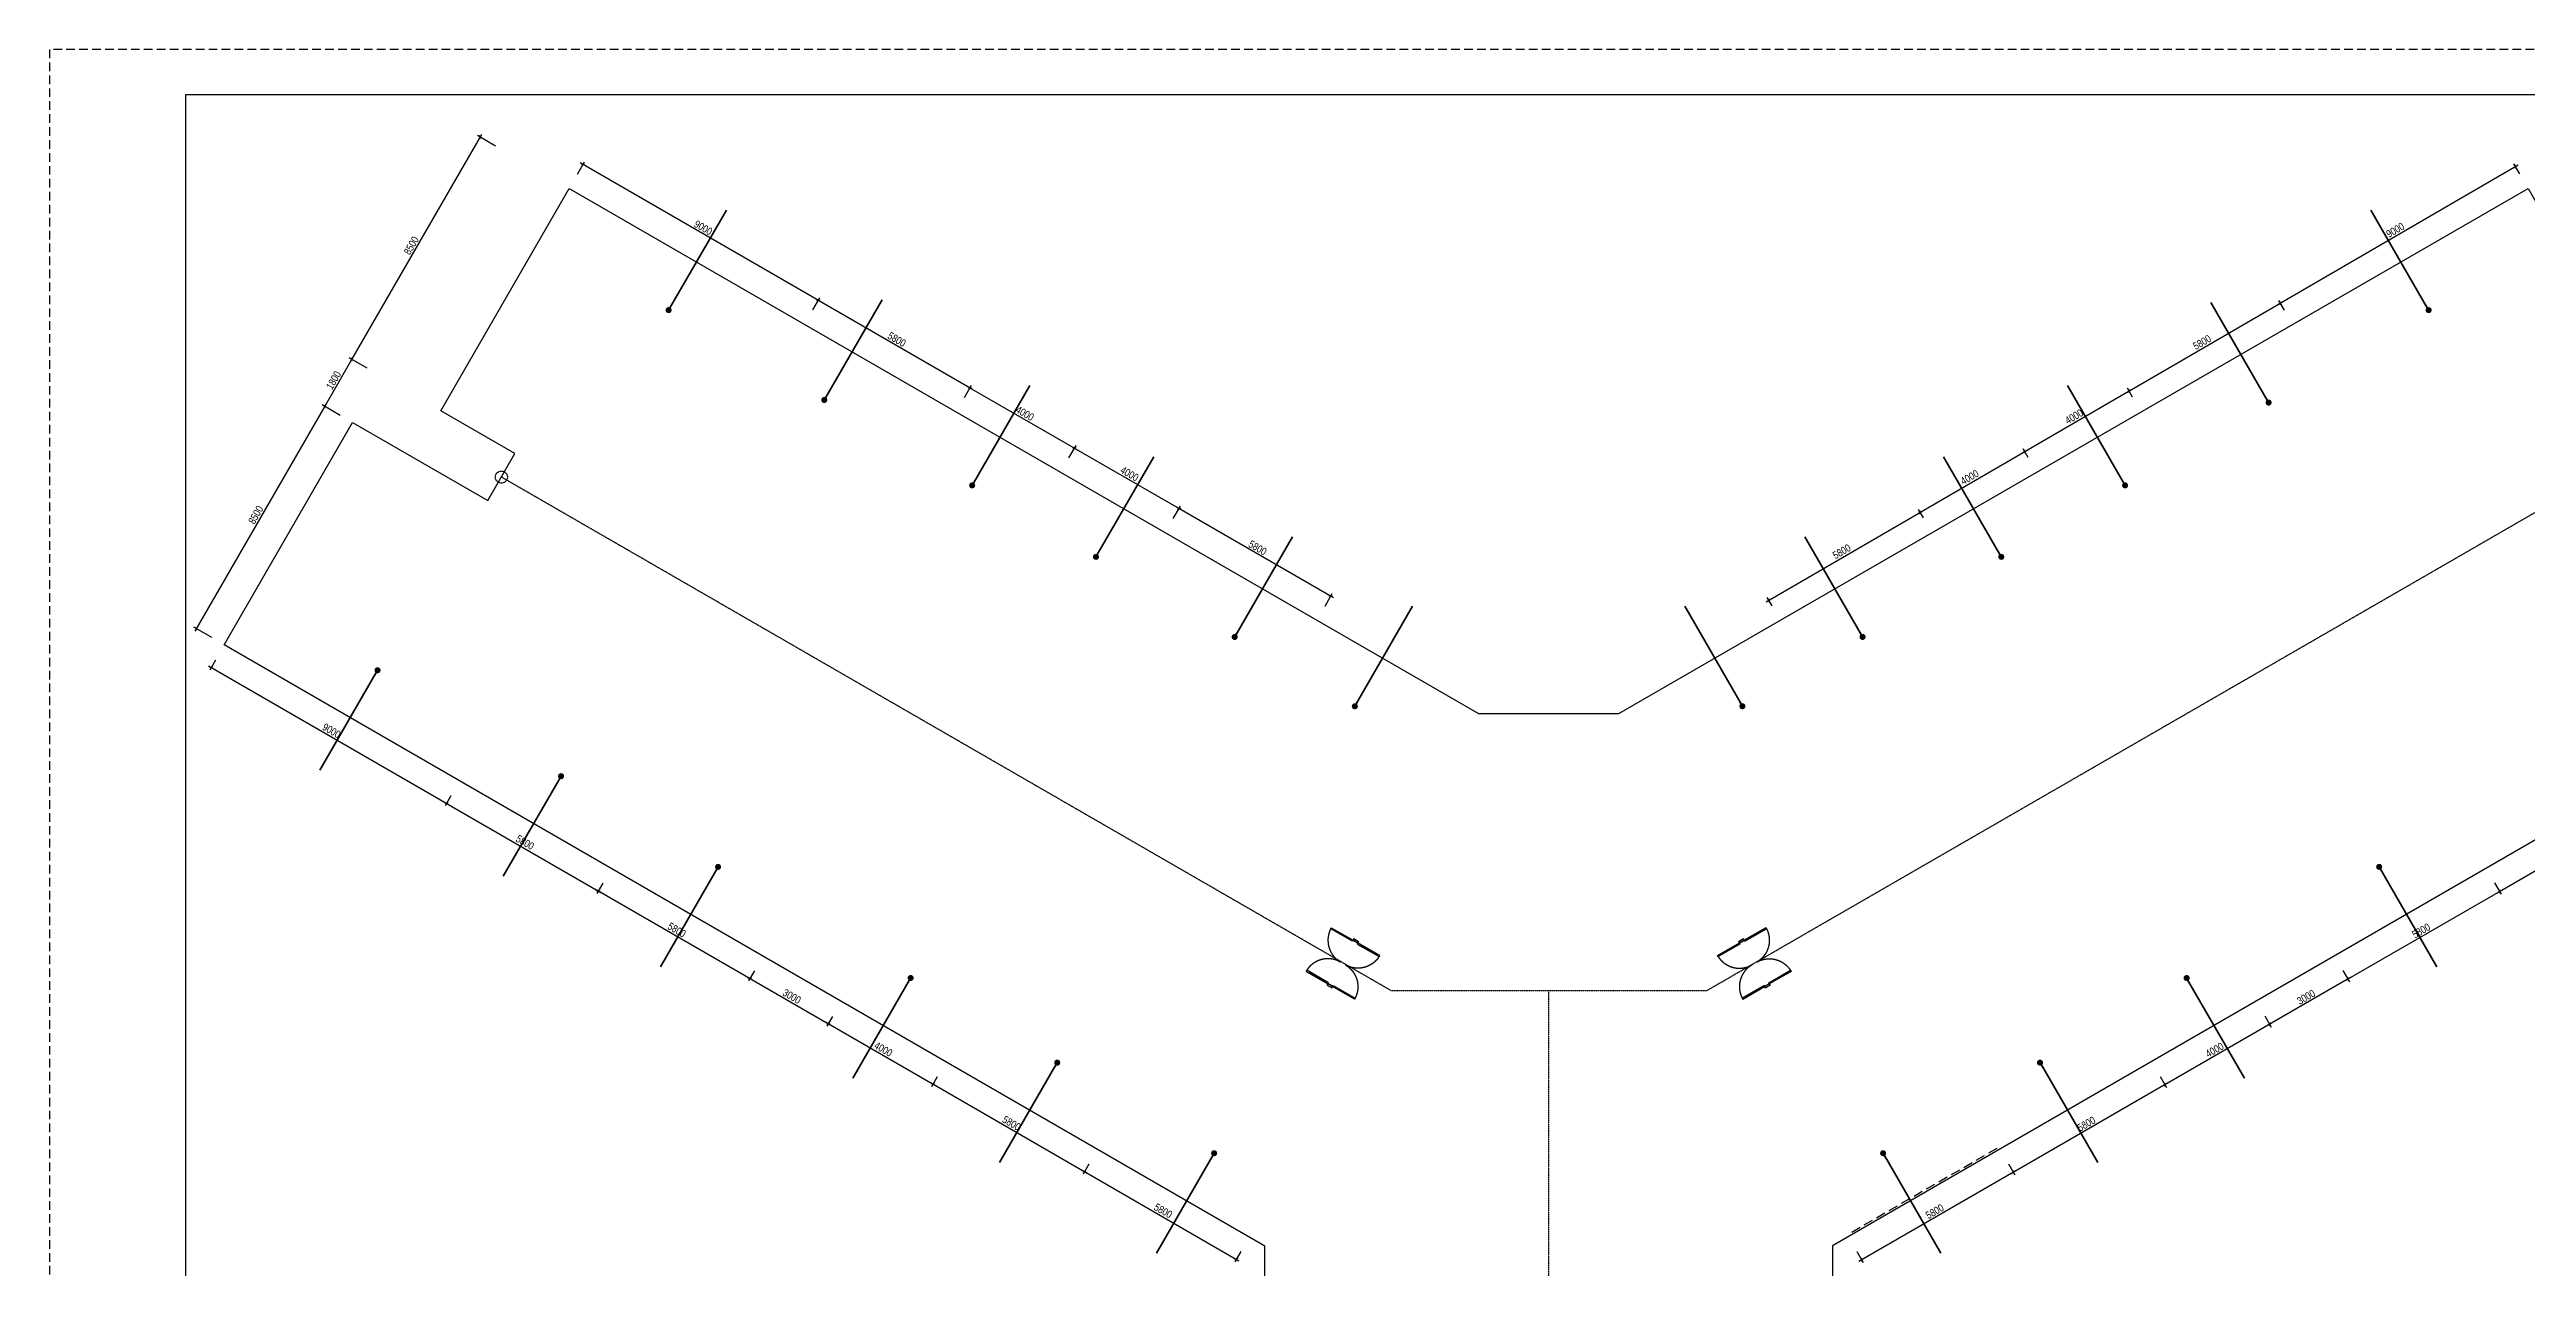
# Model space of a CAD drawing. Header units: millimetres. Extents: x 43 to 126043, y -89269 to -169.
# Drawn here: x 43 to 82072, y -40508 to -169 of the extents above; entities that cross this region are included whole.
import ezdxf

# ---------------------------------------------------------------- set-up
doc = ezdxf.new("R2010")
doc.units = ezdxf.units.MM
doc.linetypes.add('HIDDEN', pattern=[9.525, 6.35, -3.175])
doc.layers.get('0').update_dxf_attribs({"color": 231})
doc.layers.get('DefPoints').update_dxf_attribs({"color": 191})
for name, color, linetype in [('A-DOOR', 142, 'Continuous'), ('MDI-BAO', 1, 'Continuous'), ('S-DIM', 231, 'Continuous')]:
    doc.layers.add(name, color=color, linetype=linetype)
doc.layers.add('A-SHBD', color=7, linetype='Continuous', lineweight=35)
doc.layers.add('MDI-HANHLANG', color=5, linetype='HIDDEN', plot=False)
doc.styles.add('250602-MB CO CAU CĂN HO X1-3A-1$0$style1', font='arial.ttf')
doc.styles.add('VTK_Arial', font='arial.ttf', dxfattribs={"width": 0.8})
doc.dimstyles.new('250602-MB CO CAU CĂN HO X1-3A-1$0$Dim_50', dxfattribs={"dimscale": 50, "dimtxt": 2, "dimasz": 1.5, "dimexe": 1, "dimexo": 0, "dimgap": 1, "dimtad": 1, "dimdec": 0, "dimlfac": -1, "dimzin": 12, "dimdsep": 46, "dimtxsty": '250602-MB CO CAU CĂN HO X1-3A-1$0$style1', "dimblk1": '250602-MB CO CAU CĂN HO X1-3A-1$0$_ARCHTICK', "dimblk2": '250602-MB CO CAU CĂN HO X1-3A-1$0$_ARCHTICK', "dimsah": 1, "dimcen": 1.5, "dimdle": 1.5, "dimclrd": 256, "dimclre": 256, "dimclrt": 2, "dimadec": 1, "dimazin": 3, "dimtm": 1e-09, "dimtfac": 0.416667, "dimtdec": 0, "dimtix": 1, "dimtmove": 2, "dimatfit": 3, "dimfxl": 7, "dimfxlon": 1, "dimtolj": 1, "dimtzin": 0, "dimlwd": -1, "dimlwe": -1, "dimarcsym": 1})
doc.dimstyles.new('A-2.5-DIM100', dxfattribs={"dimscale": 100, "dimtxt": 2.5, "dimasz": 1, "dimexe": 1, "dimexo": 0, "dimgap": 0.5, "dimtad": 1, "dimdec": 0, "dimzin": 12, "dimdsep": 46, "dimtxsty": 'VTK_Arial', "dimblk": 'ARCHTICK', "dimcen": 0, "dimdle": 1, "dimclrd": 256, "dimclre": 256, "dimclrt": 7, "dimadec": 1, "dimazin": 3, "dimtfac": 1, "dimtdec": 0, "dimtmove": 0, "dimatfit": 2, "dimfxl": 20, "dimtolj": 1, "dimtzin": 0, "dimlwd": -1, "dimlwe": -1, "dimarcsym": 0})

# ---------------------------------------------------------------- blocks, each defined once
blk = doc.blocks.new('VTK-A1_BoKhungTen')
at = {"layer": 'DefPoints', "linetype": 'HIDDEN', "ltscale": 0.3}
blk.add_lwpolyline([(0, -594), (840, -594), (840, 0), (0, 0)], close=True, dxfattribs=at)
at = {"layer": 'DefPoints'}
blk.add_lwpolyline([(755, -10), (30, -10), (30, -584), (755, -584)], dxfattribs=at)
blk = doc.blocks.new('*U9')
for p, q in [((-735, -90), (-735, -50)), ((-100, -70), (-735, -70)), ((-100, -90), (-100, -50)), ((-735, -1680), (-735, -1720)), ((-100, -1700), (-735, -1700)), ((-100, -1680), (-100, -1720))]:
    blk.add_line(p, q)
for points in [[(180, 0), (180, -60), (40, -60), (40, -50), (0, -50), (0, 0)], [(0, -50), (0, -90), (-835, -90), (-835, -50)], [(0, -1720), (0, -1680), (-835, -1680), (-835, -1720)], [(180, -1770), (180, -1710), (40, -1710), (40, -1720), (0, -1720), (0, -1770)]]:
    blk.add_lwpolyline(points, close=True)
at = {"linetype": 'HIDDEN', "ltscale": 1000}
for centre, start, end in [((0, -50), 180.00004, 270), ((0, -1720), 90, 179.99996)]:
    blk.add_arc(centre, 835, start, end, dxfattribs=at)
blk = doc.blocks.new('*U10')
for p, q in [((-735, -90), (-735, -50)), ((-100, -70), (-735, -70)), ((-100, -90), (-100, -50)), ((-735, -1680), (-735, -1720)), ((-100, -1700), (-735, -1700)), ((-100, -1680), (-100, -1720))]:
    blk.add_line(p, q)
for points in [[(180, 0), (180, -60), (40, -60), (40, -50), (0, -50), (0, 0)], [(0, -50), (0, -90), (-835, -90), (-835, -50)], [(0, -1720), (0, -1680), (-835, -1680), (-835, -1720)], [(180, -1770), (180, -1710), (40, -1710), (40, -1720), (0, -1720), (0, -1770)]]:
    blk.add_lwpolyline(points, close=True)
at = {"linetype": 'HIDDEN', "ltscale": 1000}
for centre, start, end in [((0, -50), 180.00004, 270), ((0, -1720), 90, 179.99996)]:
    blk.add_arc(centre, 835, start, end, dxfattribs=at)
blk = doc.blocks.new('250602-MB CO CAU CĂN HO X1-3A-1$0$_ARCHTICK')
at = {"color": 0, "linetype": 'ByBlock', "const_width": 0.15}
blk.add_lwpolyline([(-0.5, -0.5), (0.5, 0.5)], dxfattribs=at)
blk = doc.blocks.new('_ArchTick')
at = {"color": 0, "linetype": 'ByBlock', "const_width": 0.15}
blk.add_lwpolyline([(-0.5, -0.5), (0.5, 0.5)], dxfattribs=at)
blk = doc.blocks.new('*D16')
at = {"layer": 'DefPoints', "color": 0, "transparency": 16777216}
for p in [(61991, -15494), (62102, -15685, 0), (57087, -18598, 0)]:
    blk.add_point(p, dxfattribs=at)
at = {"layer": 'S-DIM', "transparency": 16777216}
for p, q in [((56889, -18457), (62077, -15443)), ((62102, -15685), (61941, -15407)), ((57087, -18598), (56925, -18320))]:
    blk.add_line(p, q, dxfattribs=at)
at = {"layer": 'S-DIM', "transparency": 16777216, "xscale": 100, "yscale": 100, "zscale": 100}
for p, rotation in [((61991, -15494), 30.14817840975841), ((56975, -18407), 210.1481784097584)]:
    blk.add_blockref('_ArchTick', p, dxfattribs=dict(at, rotation=rotation))
at = {"layer": 'S-DIM', "color": 7, "transparency": 16777216, "insert": (59394, -16796), "char_height": 250, "attachment_point": 5, "rotation": 30.14818, "style": 'VTK_Arial'}
blk.add_mtext('\\A1;5800', dxfattribs=at)
blk = doc.blocks.new('*D17')
at = {"layer": 'DefPoints', "color": 0, "transparency": 16777216}
for p in [(65450, -13485), (65566, -13685, 0), (62102, -15685, 0)]:
    blk.add_point(p, dxfattribs=at)
at = {"layer": 'S-DIM', "transparency": 16777216}
for p, q in [((61904, -15544), (65536, -13434)), ((65566, -13685), (65400, -13398)), ((62102, -15685), (61941, -15407))]:
    blk.add_line(p, q, dxfattribs=at)
at = {"layer": 'S-DIM', "transparency": 16777216, "xscale": 100, "yscale": 100, "zscale": 100}
for p, rotation in [((65450, -13485), 30.14817840975842), ((61991, -15494), 210.1481784097584)]:
    blk.add_blockref('_ArchTick', p, dxfattribs=dict(at, rotation=rotation))
at = {"layer": 'S-DIM', "color": 7, "transparency": 16777216, "insert": (63631, -14335), "char_height": 250, "attachment_point": 5, "rotation": 30.14818, "style": 'VTK_Arial'}
blk.add_mtext('\\A1;4000', dxfattribs=at)
blk = doc.blocks.new('*D18')
at = {"layer": 'DefPoints', "color": 0, "transparency": 16777216}
for p in [(68909, -11476), (69030, -11685, 0), (65566, -13685, 0)]:
    blk.add_point(p, dxfattribs=at)
at = {"layer": 'S-DIM', "transparency": 16777216}
for p, q in [((65363, -13535), (68995, -11425)), ((69030, -11685), (68858, -11389)), ((65566, -13685), (65400, -13398))]:
    blk.add_line(p, q, dxfattribs=at)
at = {"layer": 'S-DIM', "transparency": 16777216, "xscale": 100, "yscale": 100, "zscale": 100}
for p, rotation in [((68909, -11476), 30.14817840975842), ((65450, -13485), 210.1481784097584)]:
    blk.add_blockref('_ArchTick', p, dxfattribs=dict(at, rotation=rotation))
at = {"layer": 'S-DIM', "color": 7, "transparency": 16777216, "insert": (67090, -12326), "char_height": 250, "attachment_point": 5, "rotation": 30.14818, "style": 'VTK_Arial'}
blk.add_mtext('\\A1;4000', dxfattribs=at)
blk = doc.blocks.new('*D19')
at = {"layer": 'DefPoints', "color": 0, "transparency": 16777216}
for p in [(73924, -8563), (74061, -8798, 0), (69030, -11685, 0)]:
    blk.add_point(p, dxfattribs=at)
at = {"layer": 'S-DIM', "transparency": 16777216}
for p, q in [((68822, -11526), (74011, -8512)), ((74061, -8798), (73874, -8476)), ((69030, -11685), (68858, -11389))]:
    blk.add_line(p, q, dxfattribs=at)
at = {"layer": 'S-DIM', "transparency": 16777216, "xscale": 100, "yscale": 100, "zscale": 100}
for p, rotation in [((73924, -8563), 30.14817840975842), ((68909, -11476), 210.1481784097584)]:
    blk.add_blockref('_ArchTick', p, dxfattribs=dict(at, rotation=rotation))
at = {"layer": 'S-DIM', "color": 7, "transparency": 16777216, "insert": (71327, -9866), "char_height": 250, "attachment_point": 5, "rotation": 30.14818, "style": 'VTK_Arial'}
blk.add_mtext('\\A1;5800', dxfattribs=at)
blk = doc.blocks.new('*D20')
at = {"layer": 'DefPoints', "color": 0, "transparency": 16777216}
for p in [(81707, -4043), (81848, -4285, 0), (74061, -8798, 0)]:
    blk.add_point(p, dxfattribs=at)
at = {"layer": 'S-DIM', "transparency": 16777216}
for p, q in [((73838, -8613), (81793, -3992)), ((81848, -4285), (81656, -3956)), ((74061, -8798), (73874, -8476))]:
    blk.add_line(p, q, dxfattribs=at)
at = {"layer": 'S-DIM', "transparency": 16777216, "xscale": 100, "yscale": 100, "zscale": 100}
for p, rotation in [((81707, -4043), 30.14817840975842), ((73924, -8563), 210.1481784097584)]:
    blk.add_blockref('_ArchTick', p, dxfattribs=dict(at, rotation=rotation))
at = {"layer": 'S-DIM', "color": 7, "transparency": 16777216, "insert": (77726, -6149), "char_height": 250, "attachment_point": 5, "rotation": 30.14818, "style": 'VTK_Arial'}
blk.add_mtext('\\A1;9000', dxfattribs=at)
blk = doc.blocks.new('*D25')
at = {"layer": 'DefPoints', "color": 0, "transparency": 16777216}
for p in [(86047, -24880, 0), (81017, -27767, 0), (81185, -28058)]:
    blk.add_point(p, dxfattribs=at)
at = {"layer": 'S-DIM', "transparency": 16777216}
for p, q in [((86294, -25108), (81098, -28108)), ((86047, -24880), (86258, -25245)), ((81017, -27767), (81235, -28145))]:
    blk.add_line(p, q, dxfattribs=at)
at = {"layer": 'S-DIM', "transparency": 16777216, "xscale": 100, "yscale": 100, "zscale": 100}
for p, rotation in [((86208, -25158), 30.00000000011796), ((81185, -28058), 210.000000000118)]:
    blk.add_blockref('_ArchTick', p, dxfattribs=dict(at, rotation=rotation))
at = {"layer": 'S-DIM', "color": 7, "transparency": 16777216, "insert": (83608, -26454), "char_height": 250, "attachment_point": 5, "rotation": 30, "style": 'VTK_Arial'}
blk.add_mtext('\\A1;5800', dxfattribs=at)
blk = doc.blocks.new('*D26')
at = {"layer": 'DefPoints', "color": 0, "transparency": 16777216}
for p in [(81017, -27767, 0), (75994, -30667, 0), (76162, -30958)]:
    blk.add_point(p, dxfattribs=at)
at = {"layer": 'S-DIM', "transparency": 16777216}
for p, q in [((81017, -27767), (81235, -28145)), ((81271, -28008), (76075, -31008)), ((75994, -30667), (76212, -31045))]:
    blk.add_line(p, q, dxfattribs=at)
at = {"layer": 'S-DIM', "transparency": 16777216, "xscale": 100, "yscale": 100, "zscale": 100}
for p, rotation in [((81185, -28058), 30.00000000011796), ((76162, -30958), 210.000000000118)]:
    blk.add_blockref('_ArchTick', p, dxfattribs=dict(at, rotation=rotation))
at = {"layer": 'S-DIM', "color": 7, "transparency": 16777216, "insert": (78585, -29354), "char_height": 250, "attachment_point": 5, "rotation": 30, "style": 'VTK_Arial'}
blk.add_mtext('\\A1;5800', dxfattribs=at)
blk = doc.blocks.new('*D27')
at = {"layer": 'DefPoints', "color": 0, "transparency": 16777216}
for p in [(75994, -30667, 0), (73402, -32178, 0), (73564, -32458)]:
    blk.add_point(p, dxfattribs=at)
at = {"layer": 'S-DIM', "transparency": 16777216}
for p, q in [((76249, -30908), (73477, -32508)), ((75994, -30667), (76212, -31045)), ((73402, -32178), (73614, -32545))]:
    blk.add_line(p, q, dxfattribs=at)
at = {"layer": 'S-DIM', "transparency": 16777216, "xscale": 100, "yscale": 100, "zscale": 100}
for p, rotation in [((76162, -30958), 30.00000000011796), ((73564, -32458), 210.000000000118)]:
    blk.add_blockref('_ArchTick', p, dxfattribs=dict(at, rotation=rotation))
at = {"layer": 'S-DIM', "color": 7, "transparency": 16777216, "insert": (74774, -31554), "char_height": 250, "attachment_point": 5, "rotation": 30, "style": 'VTK_Arial'}
blk.add_mtext('\\A1;3000', dxfattribs=at)
blk = doc.blocks.new('*D28')
at = {"layer": 'DefPoints', "color": 0, "transparency": 16777216}
for p in [(73402, -32178, 0), (69938, -34178, 0), (70100, -34458)]:
    blk.add_point(p, dxfattribs=at)
at = {"layer": 'S-DIM', "transparency": 16777216}
for p, q in [((73650, -32408), (70013, -34508)), ((73402, -32178), (73614, -32545)), ((69938, -34178), (70150, -34545))]:
    blk.add_line(p, q, dxfattribs=at)
at = {"layer": 'S-DIM', "transparency": 16777216, "xscale": 100, "yscale": 100, "zscale": 100}
for p, rotation in [((73564, -32458), 30.00000000011796), ((70100, -34458), 210.000000000118)]:
    blk.add_blockref('_ArchTick', p, dxfattribs=dict(at, rotation=rotation))
at = {"layer": 'S-DIM', "color": 7, "transparency": 16777216, "insert": (71743, -33304), "char_height": 250, "attachment_point": 5, "rotation": 30, "style": 'VTK_Arial'}
blk.add_mtext('\\A1;4000', dxfattribs=at)
blk = doc.blocks.new('*D29')
at = {"layer": 'DefPoints', "color": 0, "transparency": 16777216}
for p in [(69938, -34178, 0), (64915, -37078, 0), (65077, -37358)]:
    blk.add_point(p, dxfattribs=at)
at = {"layer": 'S-DIM', "transparency": 16777216}
for p, q in [((70186, -34408), (64990, -37408)), ((69938, -34178), (70150, -34545)), ((64915, -37078), (65127, -37445))]:
    blk.add_line(p, q, dxfattribs=at)
at = {"layer": 'S-DIM', "transparency": 16777216, "xscale": 100, "yscale": 100, "zscale": 100}
for p, rotation in [((70100, -34458), 30.00000000011796), ((65077, -37358), 210.000000000118)]:
    blk.add_blockref('_ArchTick', p, dxfattribs=dict(at, rotation=rotation))
at = {"layer": 'S-DIM', "color": 7, "transparency": 16777216, "insert": (67499, -35754), "char_height": 250, "attachment_point": 5, "rotation": 30, "style": 'VTK_Arial'}
blk.add_mtext('\\A1;5800', dxfattribs=at)
blk = doc.blocks.new('*D30')
at = {"layer": 'DefPoints', "color": 0, "transparency": 16777216}
for p in [(64915, -37078, 0), (59892, -39978, 0), (60054, -40258)]:
    blk.add_point(p, dxfattribs=at)
at = {"layer": 'S-DIM', "transparency": 16777216}
for p, q in [((65163, -37308), (59967, -40308)), ((64915, -37078), (65127, -37445)), ((59892, -39978), (60104, -40345))]:
    blk.add_line(p, q, dxfattribs=at)
at = {"layer": 'S-DIM', "transparency": 16777216, "xscale": 100, "yscale": 100, "zscale": 100}
for p, rotation in [((65077, -37358), 30.00000000011796), ((60054, -40258), 210.000000000118)]:
    blk.add_blockref('_ArchTick', p, dxfattribs=dict(at, rotation=rotation))
at = {"layer": 'S-DIM', "color": 7, "transparency": 16777216, "insert": (62476, -38654), "char_height": 250, "attachment_point": 5, "rotation": 30, "style": 'VTK_Arial'}
blk.add_mtext('\\A1;5800', dxfattribs=at)
blk = doc.blocks.new('*D31')
at = {"layer": 'DefPoints', "color": 0, "transparency": 16777216}
for p in [(37452, -15375), (37260, -15706, 0), (42283, -18606, 0)]:
    blk.add_point(p, dxfattribs=at)
at = {"layer": 'S-DIM', "transparency": 16777216}
for p, q in [((37260, -15706), (37502, -15289)), ((42561, -18325), (37365, -15325)), ((42283, -18606), (42524, -18189))]:
    blk.add_line(p, q, dxfattribs=at)
for p, xscale, yscale, zscale, rotation in [((37452, -15375), 100, 100, 100, 150), ((42474, -18275), 99.99999999999999, 99.99999999999999, 99.99999999999999, 330.0000000000001)]:
    blk.add_blockref('_ArchTick', p, dxfattribs=dict(at, xscale=xscale, yscale=yscale, zscale=zscale, rotation=rotation))
at = {"layer": 'S-DIM', "color": 7, "transparency": 16777216, "insert": (40052, -16672), "char_height": 250, "attachment_point": 5, "rotation": 330, "style": 'VTK_Arial'}
blk.add_mtext('\\A1;5800', dxfattribs=at)
blk = doc.blocks.new('*D32')
at = {"layer": 'DefPoints', "color": 0, "transparency": 16777216}
for p in [(33804, -13693, 0), (33987, -13375), (37260, -15706, 0)]:
    blk.add_point(p, dxfattribs=at)
at = {"layer": 'S-DIM', "transparency": 16777216}
for p, q in [((33804, -13693), (34037, -13289)), ((37538, -15425), (33901, -13325)), ((37260, -15706), (37502, -15289))]:
    blk.add_line(p, q, dxfattribs=at)
for p, xscale, yscale, zscale, rotation in [((33987, -13375), 100, 100, 100, 150), ((37452, -15375), 99.99999999999999, 99.99999999999999, 99.99999999999999, 329.9999999999999)]:
    blk.add_blockref('_ArchTick', p, dxfattribs=dict(at, xscale=xscale, yscale=yscale, zscale=zscale, rotation=rotation))
at = {"layer": 'S-DIM', "color": 7, "transparency": 16777216, "insert": (35808, -14222), "char_height": 250, "attachment_point": 5, "rotation": 330, "style": 'VTK_Arial'}
blk.add_mtext('\\A1;4000', dxfattribs=at)
blk = doc.blocks.new('*D33')
at = {"layer": 'DefPoints', "color": 0, "transparency": 16777216}
for p in [(30523, -11375), (30340, -11693, 0), (33804, -13693, 0)]:
    blk.add_point(p, dxfattribs=at)
at = {"layer": 'S-DIM', "transparency": 16777216}
for p, q in [((30340, -11693), (30573, -11289)), ((34074, -13425), (30437, -11325)), ((33804, -13693), (34037, -13289))]:
    blk.add_line(p, q, dxfattribs=at)
for p, xscale, yscale, zscale, rotation in [((30523, -11375), 100, 100, 100, 150), ((33987, -13375), 99.99999999999999, 99.99999999999999, 99.99999999999999, 329.9999999999999)]:
    blk.add_blockref('_ArchTick', p, dxfattribs=dict(at, xscale=xscale, yscale=yscale, zscale=zscale, rotation=rotation))
at = {"layer": 'S-DIM', "color": 7, "transparency": 16777216, "insert": (32344, -12222), "char_height": 250, "attachment_point": 5, "rotation": 330, "style": 'VTK_Arial'}
blk.add_mtext('\\A1;4000', dxfattribs=at)
blk = doc.blocks.new('*D34')
at = {"layer": 'DefPoints', "color": 0, "transparency": 16777216}
for p in [(25317, -8793, 0), (25500, -8475), (30340, -11693, 0)]:
    blk.add_point(p, dxfattribs=at)
at = {"layer": 'S-DIM', "transparency": 16777216}
for p, q in [((25317, -8793), (25550, -8389)), ((30610, -11425), (25414, -8425)), ((30340, -11693), (30573, -11289))]:
    blk.add_line(p, q, dxfattribs=at)
for p, xscale, yscale, zscale, rotation in [((25500, -8475), 100, 100, 100, 150), ((30523, -11375), 99.99999999999999, 99.99999999999999, 99.99999999999999, 329.9999999999999)]:
    blk.add_blockref('_ArchTick', p, dxfattribs=dict(at, xscale=xscale, yscale=yscale, zscale=zscale, rotation=rotation))
at = {"layer": 'S-DIM', "color": 7, "transparency": 16777216, "insert": (28101, -9772), "char_height": 250, "attachment_point": 5, "rotation": 330, "style": 'VTK_Arial'}
blk.add_mtext('\\A1;5800', dxfattribs=at)
blk = doc.blocks.new('*D35')
at = {"layer": 'DefPoints', "color": 0, "transparency": 16777216}
for p in [(17706, -3975), (17523, -4293, 0), (25317, -8793, 0)]:
    blk.add_point(p, dxfattribs=at)
at = {"layer": 'S-DIM', "transparency": 16777216}
for p, q in [((17523, -4293), (17756, -3889)), ((25587, -8525), (17620, -3925)), ((25317, -8793), (25550, -8389))]:
    blk.add_line(p, q, dxfattribs=at)
for p, xscale, yscale, zscale, rotation in [((17706, -3975), 100, 100, 100, 150), ((25500, -8475), 99.99999999999999, 99.99999999999999, 99.99999999999999, 329.9999999999999)]:
    blk.add_blockref('_ArchTick', p, dxfattribs=dict(at, xscale=xscale, yscale=yscale, zscale=zscale, rotation=rotation))
at = {"layer": 'S-DIM', "color": 7, "transparency": 16777216, "insert": (21692, -6072), "char_height": 250, "attachment_point": 5, "rotation": 330, "style": 'VTK_Arial'}
blk.add_mtext('\\A1;9000', dxfattribs=at)
blk = doc.blocks.new('*D36')
at = {"layer": 'DefPoints', "color": 0, "transparency": 16777216}
for p in [(14816, -3365), (10054, -10431), (10566, -10727)]:
    blk.add_point(p, dxfattribs=at)
at = {"layer": 'S-DIM', "transparency": 16777216}
for p, q in [((14354, -2983), (10004, -10518)), ((14816, -3365), (14218, -3020)), ((10566, -10727), (9968, -10381))]:
    blk.add_line(p, q, dxfattribs=at)
at = {"layer": 'S-DIM', "transparency": 16777216, "xscale": 100, "yscale": 100, "zscale": 100}
for p, rotation in [((14304, -3070), 59.99999999998964), ((10054, -10431), 239.9999999999897)]:
    blk.add_blockref('_ArchTick', p, dxfattribs=dict(at, rotation=rotation))
at = {"layer": 'S-DIM', "color": 7, "transparency": 16777216, "insert": (12025, -6662), "char_height": 250, "attachment_point": 5, "rotation": 60, "style": 'VTK_Arial'}
blk.add_mtext('\\A1;8500', dxfattribs=at)
blk = doc.blocks.new('*D37')
at = {"layer": 'DefPoints', "color": 0, "transparency": 16777216}
for p in [(10566, -10727), (9154, -11990), (9666, -12286)]:
    blk.add_point(p, dxfattribs=at)
at = {"layer": 'S-DIM', "transparency": 16777216}
for p, q in [((10104, -10345), (9104, -12077)), ((10566, -10727), (9968, -10381)), ((9666, -12286), (9068, -11940))]:
    blk.add_line(p, q, dxfattribs=at)
at = {"layer": 'S-DIM', "transparency": 16777216, "xscale": 100, "yscale": 100, "zscale": 100}
for p, rotation in [((10054, -10431), 60.00000000000027), ((9154, -11990), 240.0000000000002)]:
    blk.add_blockref('_ArchTick', p, dxfattribs=dict(at, rotation=rotation))
at = {"layer": 'S-DIM', "color": 7, "transparency": 16777216, "insert": (9450, -11122), "char_height": 250, "attachment_point": 5, "rotation": 60, "style": 'VTK_Arial'}
blk.add_mtext('\\A1;1800', dxfattribs=at)
blk = doc.blocks.new('*D38')
at = {"layer": 'DefPoints', "color": 0, "transparency": 16777216}
for p in [(9666, -12286), (4904, -19351), (5416, -19647)]:
    blk.add_point(p, dxfattribs=at)
at = {"layer": 'S-DIM', "transparency": 16777216}
for p, q in [((9204, -11904), (4854, -19438)), ((9666, -12286), (9068, -11940)), ((5416, -19647), (4818, -19301))]:
    blk.add_line(p, q, dxfattribs=at)
at = {"layer": 'S-DIM', "transparency": 16777216, "xscale": 100, "yscale": 100, "zscale": 100}
for p, rotation in [((9154, -11990), 60.00000000000027), ((4904, -19351), 240.0000000000002)]:
    blk.add_blockref('_ArchTick', p, dxfattribs=dict(at, rotation=rotation))
at = {"layer": 'S-DIM', "color": 7, "transparency": 16777216, "insert": (6875, -15582), "char_height": 250, "attachment_point": 5, "rotation": 60, "style": 'VTK_Arial'}
blk.add_mtext('\\A1;8500', dxfattribs=at)
blk = doc.blocks.new('*D39')
at = {"layer": 'DefPoints', "color": 0, "transparency": 16777216}
for p in [(5538, -20391), (13192, -25134), (13332, -24891)]:
    blk.add_point(p, dxfattribs=at)
at = {"layer": 'S-DIM', "transparency": 16777216}
for p, q in [((5538, -20391), (5348, -20720)), ((5311, -20584), (13278, -25184)), ((13332, -24891), (13142, -25220))]:
    blk.add_line(p, q, dxfattribs=at)
at = {"layer": 'S-DIM', "transparency": 16777216, "xscale": 100, "yscale": 100, "zscale": 100}
for p, rotation in [((5398, -20634), 149.9999999999996), ((13192, -25134), 329.9999999999996)]:
    blk.add_blockref('_ArchTick', p, dxfattribs=dict(at, rotation=rotation))
at = {"layer": 'S-DIM', "color": 7, "transparency": 16777216, "insert": (9383, -22730), "char_height": 250, "attachment_point": 5, "rotation": 330, "style": 'VTK_Arial'}
blk.add_mtext('\\A1;9000', dxfattribs=at)
blk = doc.blocks.new('*D40')
at = {"layer": 'DefPoints', "color": 0, "transparency": 16777216}
for p in [(13332, -24891), (18363, -27778), (18215, -28034)]:
    blk.add_point(p, dxfattribs=at)
at = {"layer": 'S-DIM', "transparency": 16777216}
for p, q in [((13105, -25084), (18301, -28084)), ((13332, -24891), (13142, -25220)), ((18363, -27778), (18165, -28120))]:
    blk.add_line(p, q, dxfattribs=at)
at = {"layer": 'S-DIM', "transparency": 16777216, "xscale": 100, "yscale": 100, "zscale": 100}
for p, rotation in [((13192, -25134), 149.9999999999996), ((18215, -28034), 329.9999999999996)]:
    blk.add_blockref('_ArchTick', p, dxfattribs=dict(at, rotation=rotation))
at = {"layer": 'S-DIM', "color": 7, "transparency": 16777216, "insert": (15792, -26430), "char_height": 250, "attachment_point": 5, "rotation": 330, "style": 'VTK_Arial'}
blk.add_mtext('\\A1;5800', dxfattribs=at)
blk = doc.blocks.new('*D41')
at = {"layer": 'DefPoints', "color": 0, "transparency": 16777216}
for p in [(18363, -27778), (23238, -30934), (23386, -30678)]:
    blk.add_point(p, dxfattribs=at)
at = {"layer": 'S-DIM', "transparency": 16777216}
for p, q in [((18363, -27778), (18165, -28120)), ((18128, -27984), (23324, -30984)), ((23386, -30678), (23188, -31020))]:
    blk.add_line(p, q, dxfattribs=at)
at = {"layer": 'S-DIM', "transparency": 16777216, "xscale": 100, "yscale": 100, "zscale": 100}
for p, rotation in [((18215, -28034), 149.9999999999996), ((23238, -30934), 329.9999999999996)]:
    blk.add_blockref('_ArchTick', p, dxfattribs=dict(at, rotation=rotation))
at = {"layer": 'S-DIM', "color": 7, "transparency": 16777216, "insert": (20815, -29330), "char_height": 250, "attachment_point": 5, "rotation": 330, "style": 'VTK_Arial'}
blk.add_mtext('\\A1;5800', dxfattribs=at)
blk = doc.blocks.new('*D42')
at = {"layer": 'DefPoints', "color": 0, "transparency": 16777216}
for p in [(23386, -30678), (25836, -32434), (25976, -32191)]:
    blk.add_point(p, dxfattribs=at)
at = {"layer": 'S-DIM', "transparency": 16777216}
for p, q in [((23151, -30884), (25922, -32484)), ((23386, -30678), (23188, -31020)), ((25976, -32191), (25786, -32520))]:
    blk.add_line(p, q, dxfattribs=at)
at = {"layer": 'S-DIM', "transparency": 16777216, "xscale": 100, "yscale": 100, "zscale": 100}
for p, rotation in [((23238, -30934), 149.9999999999996), ((25836, -32434), 329.9999999999996)]:
    blk.add_blockref('_ArchTick', p, dxfattribs=dict(at, rotation=rotation))
at = {"layer": 'S-DIM', "color": 7, "transparency": 16777216, "insert": (24626, -31530), "char_height": 250, "attachment_point": 5, "rotation": 330, "style": 'VTK_Arial'}
blk.add_mtext('\\A1;3000', dxfattribs=at)
blk = doc.blocks.new('*D43')
at = {"layer": 'DefPoints', "color": 0, "transparency": 16777216}
for p in [(25976, -32191), (29300, -34434), (29440, -34191)]:
    blk.add_point(p, dxfattribs=at)
at = {"layer": 'S-DIM', "transparency": 16777216}
for p, q in [((25749, -32384), (29386, -34484)), ((25976, -32191), (25786, -32520)), ((29440, -34191), (29250, -34520))]:
    blk.add_line(p, q, dxfattribs=at)
at = {"layer": 'S-DIM', "transparency": 16777216, "xscale": 100, "yscale": 100, "zscale": 100}
for p, rotation in [((25836, -32434), 149.9999999999996), ((29300, -34434), 329.9999999999996)]:
    blk.add_blockref('_ArchTick', p, dxfattribs=dict(at, rotation=rotation))
at = {"layer": 'S-DIM', "color": 7, "transparency": 16777216, "insert": (27657, -33280), "char_height": 250, "attachment_point": 5, "rotation": 330, "style": 'VTK_Arial'}
blk.add_mtext('\\A1;4000', dxfattribs=at)
blk = doc.blocks.new('*D44')
at = {"layer": 'DefPoints', "color": 0, "transparency": 16777216}
for p in [(29440, -34191), (34323, -37334), (34463, -37091)]:
    blk.add_point(p, dxfattribs=at)
at = {"layer": 'S-DIM', "transparency": 16777216}
for p, q in [((29213, -34384), (34409, -37384)), ((29440, -34191), (29250, -34520)), ((34463, -37091), (34273, -37420))]:
    blk.add_line(p, q, dxfattribs=at)
at = {"layer": 'S-DIM', "transparency": 16777216, "xscale": 100, "yscale": 100, "zscale": 100}
for p, rotation in [((29300, -34434), 149.9999999999996), ((34323, -37334), 329.9999999999996)]:
    blk.add_blockref('_ArchTick', p, dxfattribs=dict(at, rotation=rotation))
at = {"layer": 'S-DIM', "color": 7, "transparency": 16777216, "insert": (31900, -35730), "char_height": 250, "attachment_point": 5, "rotation": 330, "style": 'VTK_Arial'}
blk.add_mtext('\\A1;5800', dxfattribs=at)
blk = doc.blocks.new('*D45')
at = {"layer": 'DefPoints', "color": 0, "transparency": 16777216}
for p in [(34463, -37091), (39494, -39978), (39346, -40234)]:
    blk.add_point(p, dxfattribs=at)
at = {"layer": 'S-DIM', "transparency": 16777216}
for p, q in [((34236, -37284), (39432, -40284)), ((34463, -37091), (34273, -37420)), ((39494, -39978), (39296, -40320))]:
    blk.add_line(p, q, dxfattribs=at)
at = {"layer": 'S-DIM', "transparency": 16777216, "xscale": 100, "yscale": 100, "zscale": 100}
for p, rotation in [((34323, -37334), 149.9999999999996), ((39346, -40234), 329.9999999999996)]:
    blk.add_blockref('_ArchTick', p, dxfattribs=dict(at, rotation=rotation))
at = {"layer": 'S-DIM', "color": 7, "transparency": 16777216, "insert": (36923, -38630), "char_height": 250, "attachment_point": 5, "rotation": 330, "style": 'VTK_Arial'}
blk.add_mtext('\\A1;5800', dxfattribs=at)

msp = doc.modelspace()

# ---------------------------------------------------------------- linework, layer by layer
at = {"linetype": 'HIDDEN', "ltscale": 50}
msp.add_line((59727.3, -39335.2, 0), (64607.3, -36517.7, 0), dxfattribs=at)
at = {"layer": 'MDI-BAO'}
msp.add_lwpolyline([(48788.9, -77130.2), (40288.9, -77130.2), (40288.9, -39800.2), (5830.1, -19886.3), (10079.4, -12524.6), (14556.9, -15109.3), (15457.5, -13551.1), (12997.8, -12130.5), (17247.7, -4769.5), (47363.7, -22156.9), (52014.8, -22163.2), (82130.8, -4775.7), (86380.8, -12137), (83762.2, -13648.8), (84662.2, -15207.6), (89306.9, -12526.1), (93556.3, -19886.1), (59088.9, -39786.9), (59088.9, -77816.9), (50588.9, -77816.9), (50588.7, -71902), (48788.9, -71902)], close=True, dxfattribs=at)
at = {"layer": 'MDI-HANHLANG'}
for p, q in [((44463.9, -31336.9, 0), (15007.2, -14330.2)), ((54925.5, -31336.9), (84212.2, -14428.2)), ((44463.9, -31336.9, 0), (54925.5, -31336.9, 0)), ((49688.9, -31336.9), (49688.9, -71902))]:
    msp.add_line(p, q, dxfattribs=at)
msp.add_circle((15007.2, -14330.2), 200, dxfattribs=at)

# ---------------------------------------------------------------- block references
at = {"layer": 'A-DOOR'}
for name, p, rotation in [('*U10', (43240.6, -29628.2, 0), 329.9999999999999), ('*U10', (43240.6, -29628.2, 0), 329.9999999999999), ('*U9', (55981.3, -29718.2, 0), 30.00000000000003)]:
    msp.add_blockref(name, p, dxfattribs=dict(at, rotation=rotation))
at = {"layer": 'A-DOOR', "xscale": -1}
for name, p, rotation in [('*U10', (56137.2, -29628.2, 0), 30.00000000000006), ('*U9', (43396.5, -29718.2, 0), 329.9999999999999), ('*U9', (43396.5, -29718.2, 0), 329.9999999999999)]:
    msp.add_blockref(name, p, dxfattribs=dict(at, rotation=rotation))
at = {"layer": 'DefPoints', "xscale": 150, "yscale": 150, "zscale": 150}
msp.add_blockref('VTK-A1_BoKhungTen', (43.4, -168.9), dxfattribs=at)

# ---------------------------------------------------------------- dimensions: what is measured, and where the dimension line sits
at = {"layer": 'S-DIM'}
for p1, p2, distance, picture, middle in [((14815.8, -3365.4, 0), (10565.8, -10726.6, 0), -590.8, '*D36', (12025.4, -6661.8, 0)), ((42283.4, -18606.3, 0), (37260.5, -15706.3, 0), -382.1, '*D31', (40051.8, -16671.6, 0)), ((57086.7, -18598.1), (62102.1, -15685.1), 221.5, '*D16', (59394, -16796.4, 0)), ((5538, -20390.6), (13332.2, -24890.6), -280.8, '*D39', (9383.5, -22729.9))]:
    dim = msp.add_aligned_dim(p1=p1, p2=p2, distance=distance, dimstyle='A-2.5-DIM100', override={"dimpost": '\\X'}, dxfattribs=at)
    dim.commit()
    dim.dimension.update_dxf_attribs({"geometry": picture, "text_midpoint": middle})
for base, p1, p2, angle, picture, middle in [((17706.1, -3975.4, 0), (25316.8, -8793.4, 0), (17522.6, -4293.4, 0), 330, '*D35', (21692.1, -6071.6, 0)), ((81706.7, -4042.5, 0), (74060.8, -8798.1), (81847.5, -4285.1), 210.148178, '*D20', (77726.2, -6149, 0)), ((25500.4, -8475.4, 0), (30339.8, -11693.4, 0), (25316.8, -8793.4, 0), 330, '*D34', (28100.7, -9771.6, 0)), ((73924.1, -8562.7, 0), (69030.4, -11685.1), (74060.8, -8798.1), 210.148178, '*D19', (71327.2, -9865.5, 0)), ((9154.1, -11990.2, 0), (10565.8, -10726.6, 0), (9665.8, -12285.6, 0), 60, '*D37', (9450.3, -11121.9, 0)), ((30523.3, -11375.4, 0), (33803.9, -13693.4, 0), (30339.8, -11693.4, 0), 330, '*D33', (32344.2, -12221.6, 0)), ((68908.7, -11475.6, 0), (65566.3, -13685.1), (69030.4, -11685.1), 210.148178, '*D18', (67090, -12326.5, 0)), ((4904.1, -19351.4, 0), (9665.8, -12285.6, 0), (5415.8, -19646.8, 0), 60, '*D38', (6875.3, -15582, 0)), ((33987.4, -13375.4, 0), (37260.5, -15706.3, 0), (33803.9, -13693.4, 0), 330, '*D32', (35808.3, -14221.6, 0)), ((65449.8, -13484.6, 0), (62102.1, -15685.1), (65566.3, -13685.1), 210.148178, '*D17', (63631.1, -14335.4, 0)), ((18214.7, -28033.8), (13332.2, -24890.6), (18362.6, -27777.6), 150, '*D40', (15792.1, -26429.9)), ((81184.9, -28058), (86047.3, -24880, 0), (81016.9, -27767, 0), 30, '*D25', (83607.5, -26454.1)), ((23237.7, -30933.8), (18362.6, -27777.6), (23385.6, -30677.6), 150, '*D41', (20815, -29329.9)), ((76161.9, -30958), (81016.9, -27767, 0), (75993.9, -30667, 0), 30, '*D26', (78584.6, -29354.1)), ((25835.8, -32433.8), (23385.6, -30677.6), (25976, -32190.9), 150, '*D42', (24625.6, -31529.9)), ((73563.7, -32458), (75993.9, -30667, 0), (73401.8, -32177.6, 0), 30, '*D27', (74773.9, -31554.1)), ((29299.9, -34433.8), (25976, -32190.9), (29440.1, -34190.9), 150, '*D43', (27656.6, -33279.9)), ((70099.6, -34458), (73401.8, -32177.6, 0), (69937.7, -34177.6, 0), 30, '*D28', (71742.8, -33304.2)), ((34322.8, -37333.8), (29440.1, -34190.9), (34463.1, -37090.9), 150, '*D44', (31900.2, -35729.9)), ((65076.7, -37358), (69937.7, -34177.6, 0), (64914.7, -37077.6, 0), 30, '*D29', (67499.3, -35754.2)), ((39345.8, -40233.8), (34463.1, -37090.9), (39493.5, -39977.9), 150, '*D45', (36923.1, -38629.9)), ((60053.7, -40258), (64914.7, -37077.6, 0), (59891.8, -39977.6, 0), 30, '*D30', (62476.4, -38654.2))]:
    dim = msp.add_linear_dim(base=base, p1=p1, p2=p2, angle=angle, dimstyle='A-2.5-DIM100', override={"dimpost": '\\X', "dimtmove": 1}, dxfattribs=at)
    dim.commit()
    dim.dimension.update_dxf_attribs({"geometry": picture, "text_midpoint": middle})

# ---------------------------------------------------------------- leaders
at = {"layer": 'A-SHBD'}
for points in [[(20545.1, -8800.8, 0), (22458, -5487.6, 0)], [(78832.7, -8800.8, 0), (76919.8, -5487.6, 0)], [(25699.7, -11776.9, 0), (27612.6, -8463.7, 0)], [(73532.5, -11860.9, 0), (71619.6, -8547.7, 0)], [(30598.1, -14604.9, 0), (32511, -11291.7, 0)], [(68779.7, -14604.9, 0), (66866.8, -11291.7, 0)], [(34697.7, -16971.8, 0), (36610.6, -13658.6, 0)], [(64680.1, -16971.8, 0), (62767.2, -13658.6, 0)], [(39292.2, -19624.4, 0), (41205.1, -16311.2, 0)], [(60085.6, -19624.4, 0), (58172.7, -16311.2, 0)], [(43270.5, -21921.3, 0), (45183.4, -18608.1, 0)], [(56107.3, -21921.3, 0), (54194.4, -18608.1, 0)], [(10906.4, -20728.2, 0), (8993.5, -24041.4, 0)], [(16982.2, -24236.1, 0), (15069.3, -27549.3, 0)], [(22184.3, -27239.5, 0), (20271.4, -30552.7, 0)], [(77193.5, -27239.5, 0), (79106.4, -30552.7, 0)], [(28561.2, -30921.2, 0), (26648.3, -34234.4, 0)], [(70816.6, -30921.2, 0), (72729.5, -34234.4, 0)], [(33415.8, -33723.8, 0), (31502.9, -37037.1, 0)], [(65962, -33723.8, 0), (67874.9, -37037.1, 0)], [(38611.9, -36723.8, 0), (36699, -40037.1, 0)], [(60765.9, -36723.8, 0), (62678.8, -40037.1, 0)]]:
    msp.add_leader(points, dimstyle='250602-MB CO CAU CĂN HO X1-3A-1$0$Dim_50', override={"dimasz": 4, "dimtad": 0, "dimldrblk": 'Dot', "dimtfill": 1}, dxfattribs=at)

doc.saveas('drawing.dxf')
